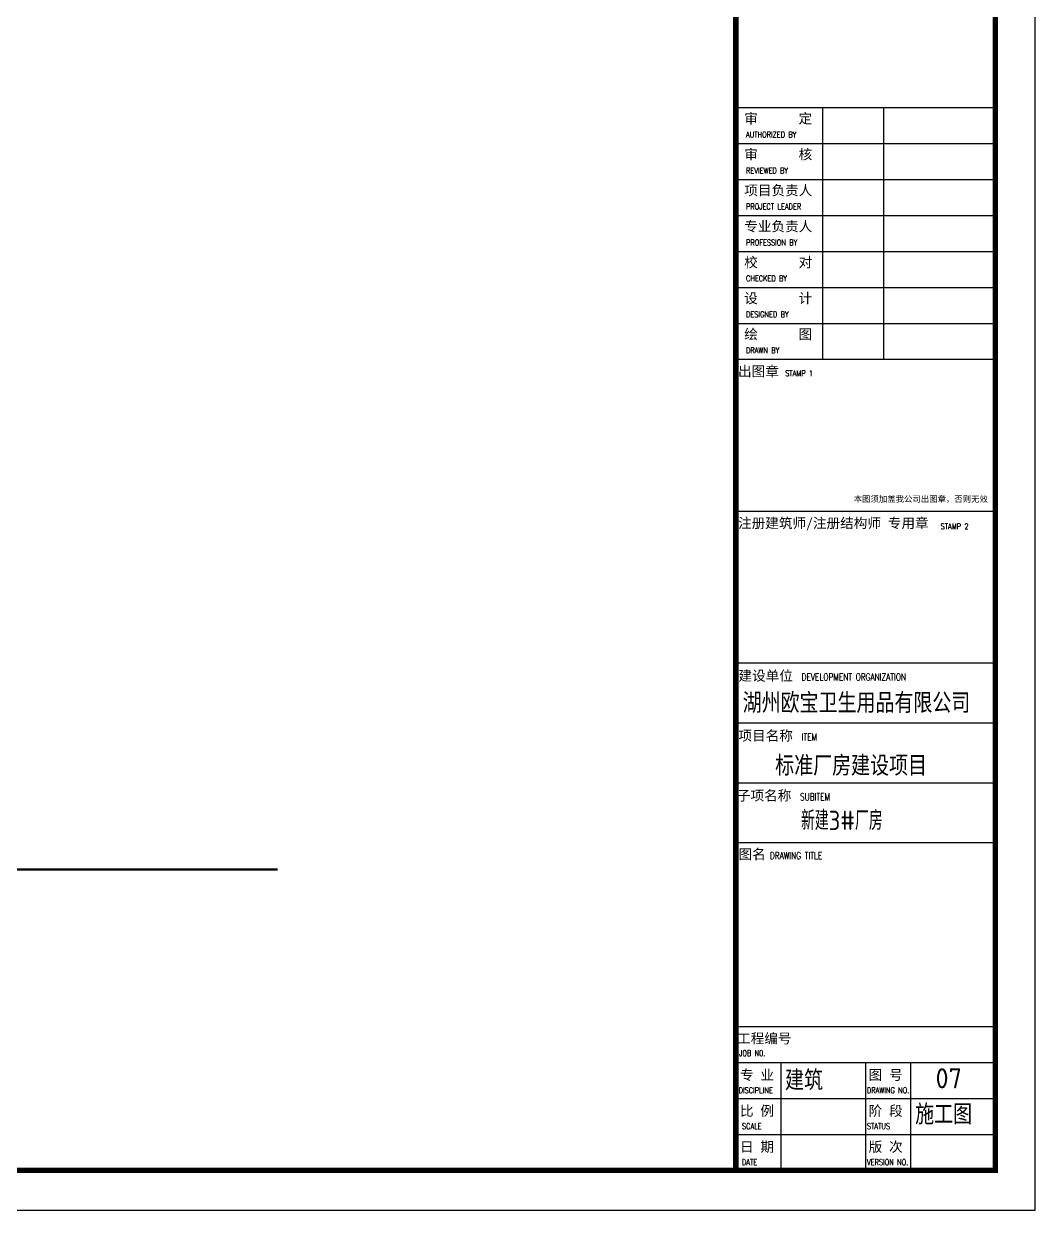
# Model space of a CAD drawing. Extents: x -248860 to 1018944, y -1060852 to 188626.
# Drawn here: x 617684 to 643013, y 19053 to 48753 of the extents above; entities that cross this region are included whole.
import ezdxf
from ezdxf.enums import TextEntityAlignment as Align

# ---------------------------------------------------------------- set-up
doc = ezdxf.new("R2010")
doc.units = 0
doc.header["$LTSCALE"] = 1000
doc.header["$MEASUREMENT"] = 0
doc.layers.get('0').update_dxf_attribs({"linetype": 'CONTINUOUS'})
for name, color, linetype in [('PUB_TEXT', 7, 'CONTINUOUS'), ('WALL', 6, 'CONTINUOUS'), ('图层1', 53, 'CONTINUOUS'), ('图框', 4, 'CONTINUOUS')]:
    doc.layers.add(name, color=color, linetype=linetype)
doc.styles.add('iIcon2', font='')
doc.styles.add('MIMI-TKWZ', font='romanc.shx', dxfattribs={"width": 0.75, "oblique": 15, "bigfont": 'bigfont.shx'})
doc.styles.get("Standard").update_dxf_attribs({"font": 'GBENOR', "bigfont": 'GBCBIG'})
doc.styles.add('STYLE1', font='tssdeng.shx', dxfattribs={"height": 8, "bigfont": 'tssdchn.shx'})
doc.styles.get('iIcon2').set_extended_font_data('SimSun')

# ---------------------------------------------------------------- blocks, each defined once
blk = doc.blocks.new('jhyfty')
at = {"layer": '图框'}
for p, q in [((769351, 133310), (775851, 133310)), ((769351, 133310), (775851, 133310)), ((771523, 133310), (771523, 127010)), ((773051, 133310), (773051, 127010)), ((769351, 132410), (775851, 132410)), ((769351, 131510), (775851, 131510)), ((769351, 130610), (775851, 130610)), ((769351, 129710), (775851, 129710)), ((769351, 128810), (775851, 128810)), ((769351, 127910), (775851, 127910)), ((769351, 123210), (775851, 123210)), ((769351, 119410), (775851, 119410)), ((769351, 117910), (775851, 117910)), ((769351, 116410), (775851, 116410)), ((769351, 110310), (775851, 110310)), ((769351, 109410), (775851, 109410)), ((770476, 109410), (770476, 106710)), ((772601, 109410), (772601, 106710)), ((773726, 109410), (773726, 106710)), ((769351, 108510), (775851, 108510)), ((769351, 107610), (775851, 107610))]:
    blk.add_line(p, q, dxfattribs=at)
blk.add_lwpolyline([(650751, 105710), (776851, 105710), (776851, 165110), (650751, 165110)], close=True, dxfattribs=at)
at = {"layer": '图框', "const_width": 140}
for points in [[(653251, 164110), (775851, 164110), (775851, 106710), (653251, 106710)], [(775851, 164110), (769351, 164110), (769351, 106710), (775851, 106710)]]:
    blk.add_lwpolyline(points, close=True, dxfattribs=at)
at = {"layer": '图框', "const_width": 35}
for points in [[(769351, 133310), (775851, 133310)], [(769351, 127010), (775851, 127010)], [(769351, 119410), (775851, 119410)], [(769351, 114910), (775851, 114910)]]:
    blk.add_lwpolyline(points, dxfattribs=at)
at = {"layer": '图框', "style": 'iIcon2'}
for s, height, p in [('审      定', 250, (769563, 132914)), ('审      核', 250, (769563, 132014)), ('项目负责人', 250, (769563, 131114)), ('专业负责人', 250, (769563, 130214)), ('校      对', 250, (769563, 129314)), ('设      计', 250, (769563, 128414)), ('绘      图', 250, (769563, 127514)), ('出图章', 250, (769408, 126586)), ('本图须加盖我公司出图章，否则无效', 150, (772304, 123437)), ('注册建筑师/注册结构师 专用章', 250, (769408, 122786)), ('建设单位', 250, (769418, 118965)), ('项目名称', 250, (769418, 117465)), ('子项名称', 250, (769379, 115967)), ('图名', 250, (769418, 114500)), ('工程编号', 250, (769384, 109886)), ('专 业', 250, (769457, 108974)), ('图 号', 250, (772679, 108974)), ('比 例', 250, (769457, 108074)), ('阶 段', 250, (772679, 108074)), ('日 期', 250, (769457, 107174)), ('版 次', 250, (772679, 107174))]:
    blk.add_text(s, height=height, dxfattribs=at).set_placement(p)
at = {"layer": '图框', "style": 'MIMI-TKWZ', "width": 0.75}
for s, height, p in [('AUTHORIZED BY', 145, (769607, 132562)), ('REVIEWED BY', 145, (769607, 131662)), ('PROJECT LEADER', 145, (769607, 130762)), ('PROFESSION BY', 145, (769607, 129862)), ('CHECKED BY', 145, (769607, 128962)), ('DESIGNED BY', 145, (769607, 128062)), ('DRAWN BY', 145, (769607, 127162)), ('STAMP 1', 145, (770589, 126589)), ('STAMP 2', 145, (774482, 122756)), ('DEVELOPMENT ORGANIZATION', 180, (771000, 118968)), ('ITEM', 180, (771000, 117468)), ('SUBITEM', 180, (770961, 115969)), ('DRAWING TITLE', 180, (770206, 114496)), ('JOB N0.', 145, (769434, 109571)), ('DISCIPLINE', 145, (769424, 108641)), ('DRAWING NO.', 145, (772635, 108641)), ('SCALE', 145, (769507, 107741)), ('STATUS', 145, (772635, 107741)), ('DATE', 145, (769507, 106841)), ('VERSION NO.', 145, (772635, 106841))]:
    blk.add_text(s, height=height, dxfattribs=at).set_placement(p)

msp = doc.modelspace()

# ---------------------------------------------------------------- linework, layer by layer
at = {"const_width": 60}
msp.add_lwpolyline([(525690.2, 27586.1), (624042.5, 27586.1)], dxfattribs=at)
msp.add_lwpolyline([(525690.2, 27586.1), (624042.5, 27586.1)], dxfattribs=at)

# ---------------------------------------------------------------- block references
at = {"layer": 'WALL'}
msp.add_blockref('jhyfty', (-133837.5, -86656.8), dxfattribs=at)

# ---------------------------------------------------------------- texts
at = {"layer": 'PUB_TEXT', "style": 'STYLE1'}
for s, p in [('湖州欧宝卫生用品有限公司', (635686.1, 31750.9)), ('标准厂房建设项目', (636501.3, 30180)), ('建筑', (636746.5, 22305.8)), ('07', (640515.7, 22356)), ('施工图', (640006.6, 21452.8))]:
    msp.add_text(s, height=500, dxfattribs=at).set_placement(p, align=Align.MIDDLE_LEFT)
at = {"layer": '图层1'}
msp.add_text('新建3#厂房', height=482.27, dxfattribs=at).set_placement((637146.9, 28569.9))

doc.saveas('drawing.dxf')
